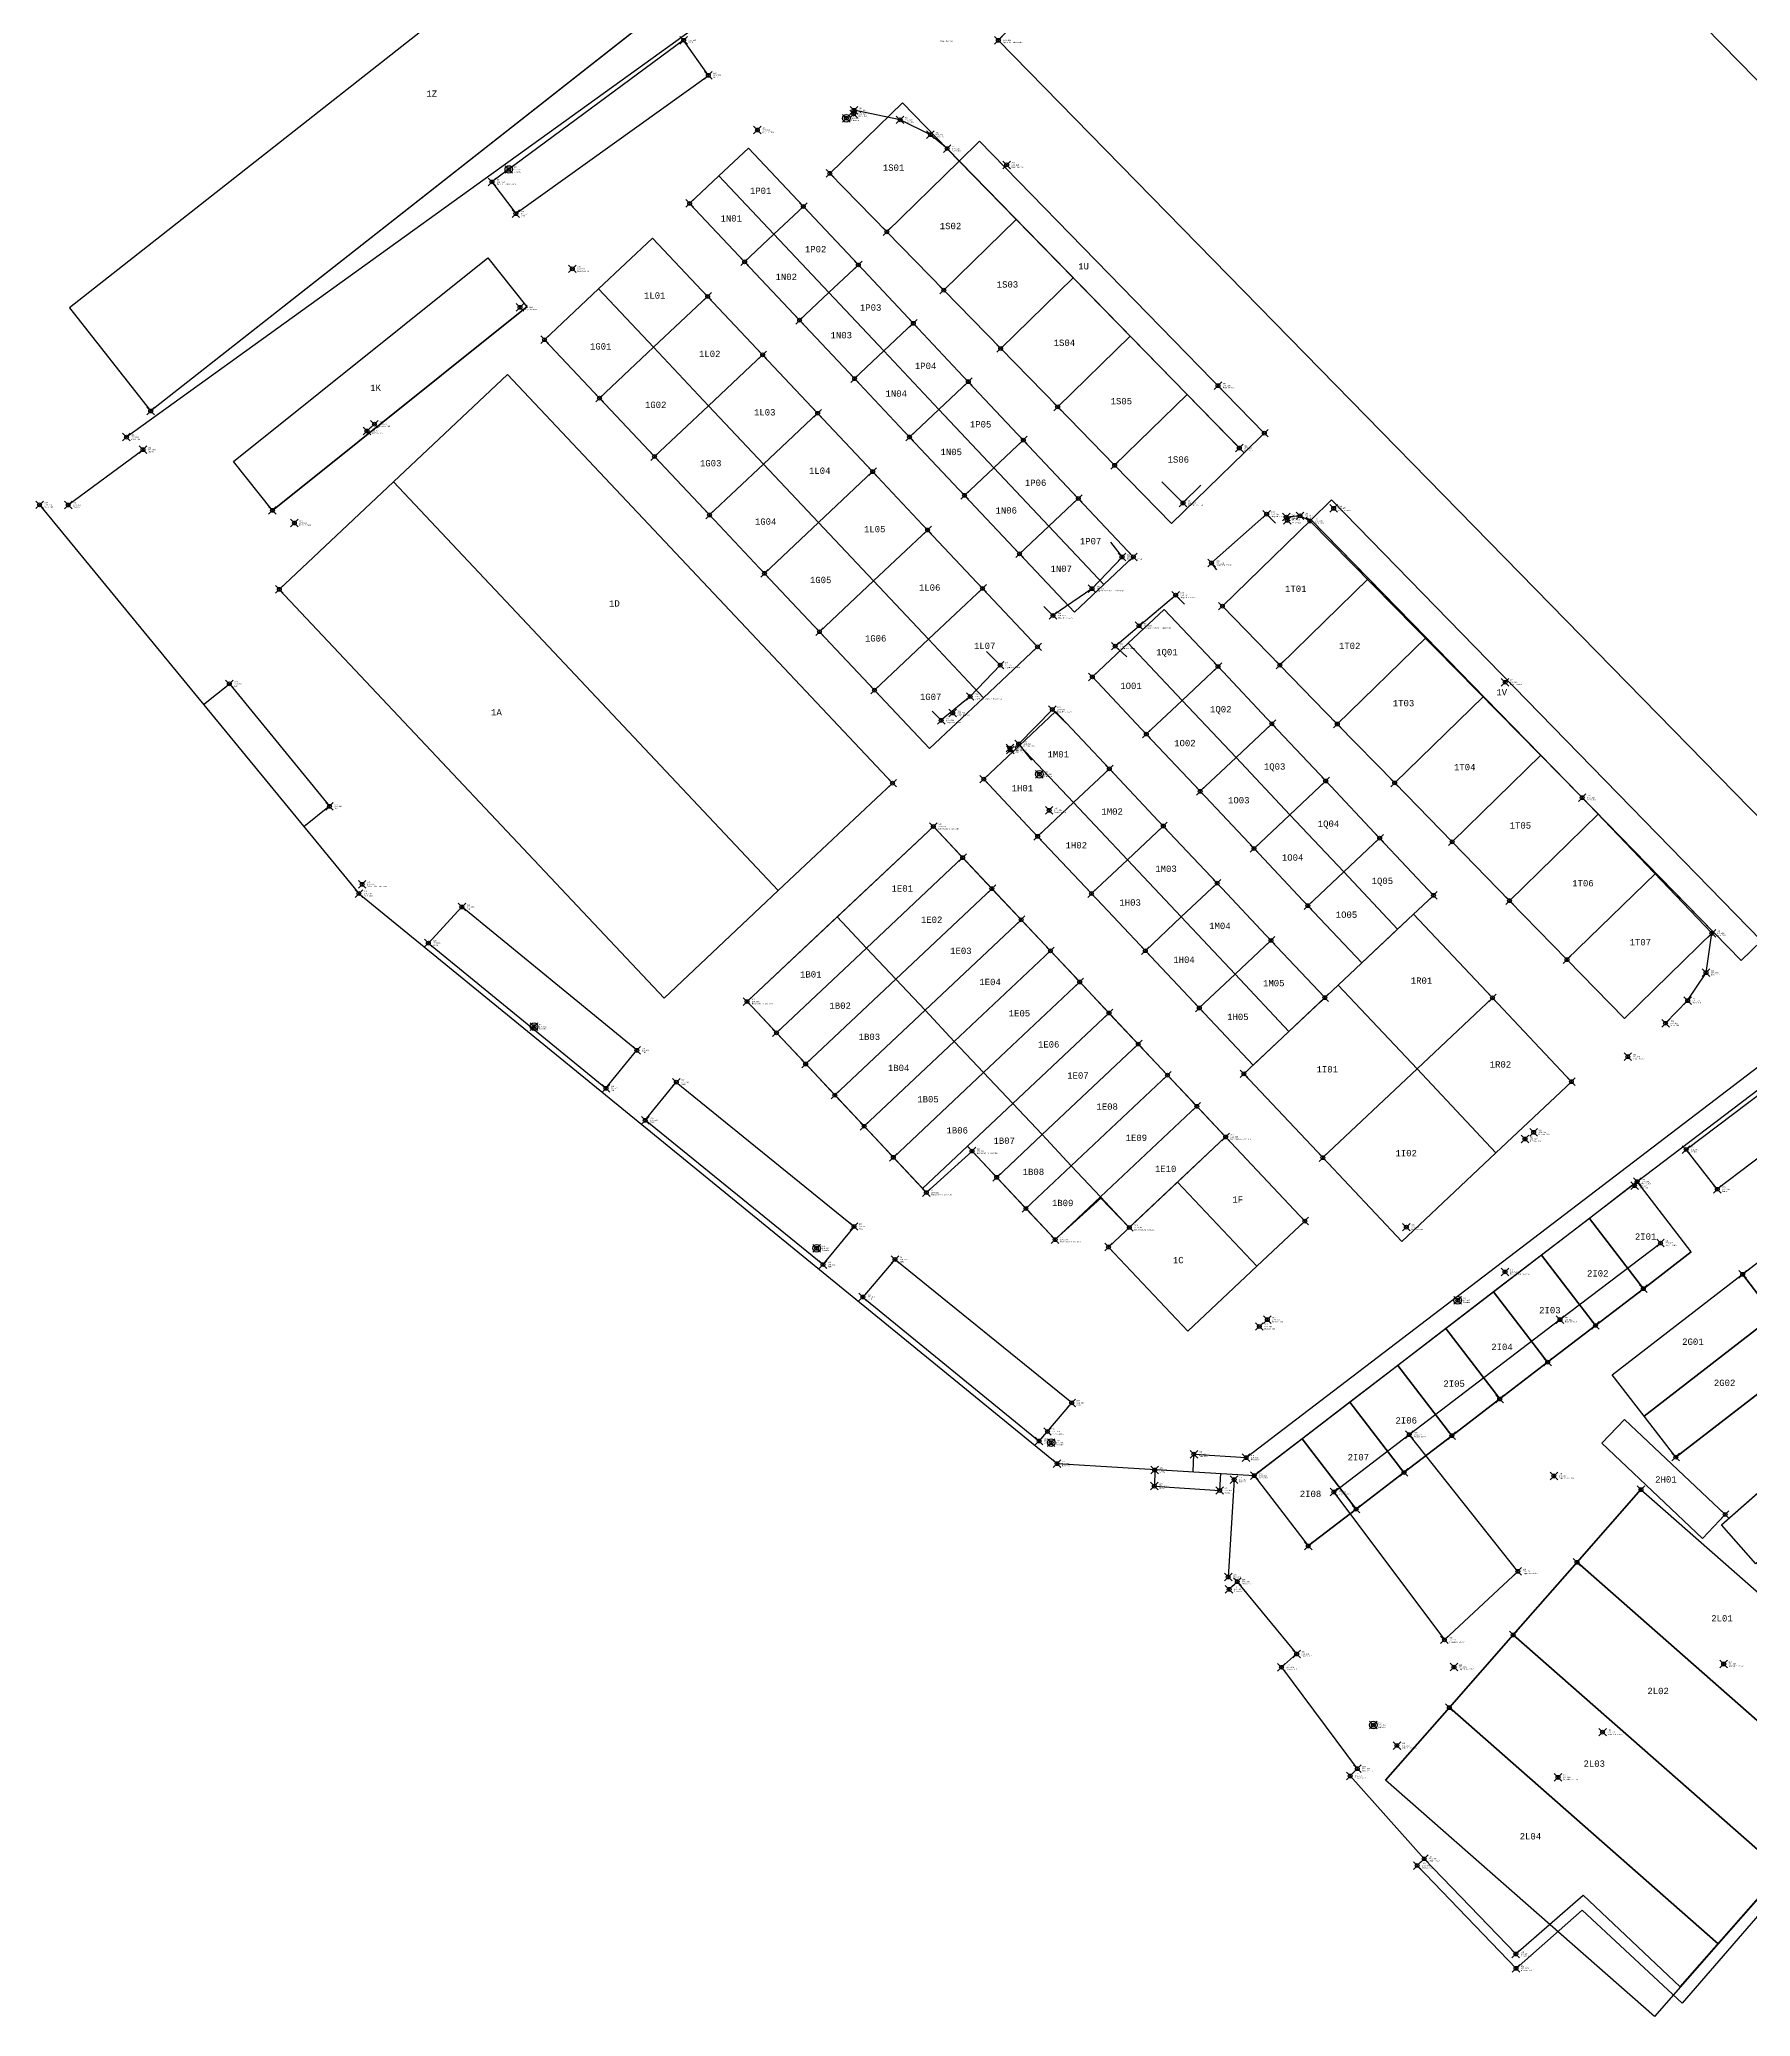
# Model space of a CAD drawing. Extents: x -283400 to 1362241, y -614024 to 292829.
# Drawn here: x 73487 to 208588, y -528716 to -372583 of the extents above; entities that cross this region are included whole.
import ezdxf
from ezdxf.enums import TextEntityAlignment as Align

# ---------------------------------------------------------------- set-up
doc = ezdxf.new("R2010")
doc.units = 0
doc.header["$PDMODE"] = 35
doc.header["$PDSIZE"] = 300
for name, color, linetype in [('pntdesc', 1, 'Continuous'), ('pntelev', 2, 'Continuous'), ('pntno', 3, 'Continuous'), ('WF nome aree GPS', 7, 'Continuous'), ('WF rilievo 2', 7, 'Continuous')]:
    doc.layers.add(name, color=color, linetype=linetype)
for name, color, linetype, lineweight in [('WF ingombro stive 2', 1, 'Continuous', 30), ('WF lato di accesso', 40, 'Continuous', 30), ('WF vertice sinistro', 94, 'Continuous', 30)]:
    doc.layers.add(name, color=color, linetype=linetype, lineweight=lineweight)
doc.styles.get("Standard").update_dxf_attribs({"font": 'consola.ttf', "height": 500})

# ---------------------------------------------------------------- blocks, each defined once
blk = doc.blocks.new('rilievo 2')
for points, elevation in [([(1126003, -386157), (1102931, -362504), (1101611, -361408), (1099216, -360234), (1095570, -359483), (1095549, -359764)], 2367), ([(1159658, -431583), (1161399, -429798), (1162857, -427594), (1163317, -424477), (1153076, -413765), (1131574, -391913), (1130792, -391510), (1129716, -391608), (1129784, -391872)], 2777), ([(1125196, -476287), (1125837, -475691), (1130523, -481396), (1129329, -482445), (1135315, -490461), (1134755, -491032), (1140601, -497570), (1147833, -505091), (1153161, -500444), (1160822, -507694), (1178626, -487431), (1179174, -487936), (1160978, -508966), (1153073, -501620), (1147852, -506226), (1140047, -498107)], 611)]:
    blk.add_lwpolyline(points, dxfattribs=dict(elevation=elevation))
for points in [[(1031262, -390639, 2226), (1056477, -421341, 1350), (1111611, -466364, 506), (1127180, -467314, 632), (1157422, -444091, 2923), (1181493, -425779, 2955), (1190568, -418811, -59), (1196719, -414107, -59), (1204684, -407847, 2352), (1224263, -391389, 2405), (1184297, -339190, 2479), (1180249, -342346, 2484), (1173124, -332918, 2415), (1164677, -338949, 2607), (1141043, -311293, 1964), (1133825, -316435, 1921), (1132744, -317186, 1947), (1091662, -346727, 3081)], [(1085281, -351328, 3135), (1038124, -385291, 2280)], [(1033527, -390649, 2205), (1039426, -386288, 2284)], [(1119895, -388815, -271719), (1121552, -390492, 2353), (1122967, -389078, 2353)], [(1124216, -395774, -271719), (1123809, -395234, 2422), (1128159, -391377, 2337), (1128866, -392084, 2337)], [(1115820, -393598, -271719), (1116739, -394762, 2664), (1114363, -397264, 2822), (1111286, -399381, 2956), (1110575, -398669, 1956)], [(1117118, -402653, -271719), (1116196, -401804, 2918), (1118084, -400191, 2864), (1120972, -397775, 2632), (1121679, -398482, 2632)], [(1106030, -402233, -271719), (1107114, -403303, 3009), (1104748, -405780, 3059), (1102461, -407656, 3091), (1101753, -406949, 3091)], [(1044214, -406410, 1776), (1046249, -404779, 3176), (1054157, -414448, 3121), (1052138, -416059, 1501)], [(1109627, -410802, -271719), (1108583, -409525, 3194), (1111236, -406808, 2969), (1112292, -407864, 2969)], [(1185421, -422568, 2459), (1188145, -426210, 336), (1163743, -444693, 235), (1161283, -441559, 240), (1182258, -425712, 2318), (1181928, -425278, 2385)], [(1122347, -467019, 593), (1122414, -465620, 2846), (1126536, -465889, 2801), (1169477, -433113, 2883), (1168631, -431995, 2286), (1168878, -430863, 2286), (1174435, -426860, 2268)], [(1133462, -468611, 613), (1139419, -464075, 528), (1151323, -454989, 392), (1159257, -448946, 248)], [(1119323, -466870, 670), (1119291, -468140, 626), (1124454, -468486, 610), (1124535, -467152, 611)], [(1125589, -467627, 638), (1125125, -475320, 612)]]:
    blk.add_polyline3d(points)
for points in [[(1200237, -391123, 2397), (1171146, -419552, 2305), (1106971, -353953, 2403), (1135955, -325542, 2416)], [(1124922, -440561, 3147), (1117314, -447716, 3899), (1115061, -445395, 3284), (1111456, -448671, 3075), (1104896, -441680, 3111), (1101292, -444956, 2902), (1087131, -429872, 3165), (1101841, -416047, 3204)]]:
    blk.add_polyline3d(points, close=True)
at = {"color": 1}
for points in [[(1066989, -365137, 3025), (1068873, -367643, 2998), (1084075, -356721, 3048), (1082119, -353948, 3084)], [(1064610, -422402, 2928), (1061965, -425256, 2857), (1075985, -436723, 2824), (1078426, -433719, 2891)], [(1079089, -439246, 2825), (1081540, -436235, 2887), (1095577, -447634, 2852), (1093123, -450643, 2812)], [(1098809, -450243, 2848), (1096267, -453206, 2798), (1110190, -464578, 2781), (1112766, -461566, 2868)]]:
    blk.add_polyline3d(points, close=True, dxfattribs=at)
blk.add_polyline3d([(1133462, -468611, 613), (1142197, -480282, 504), (1147996, -474875, 407), (1139419, -464075, 528)], dxfattribs=at)
for centre in [(1094974, -360108, 2842), (1068317, -364154, 3008), (1110214, -411918, 3120), (1070314, -431847, 2864), (1092633, -449357, 2779), (1143252, -453466, 2792), (1111145, -464706, 2759), (1136586, -487016, 547)]:
    blk.add_circle(centre, 300, dxfattribs=at)
for p in [(1082119, -353948, 3084), (1106971, -353953, 2403), (1084075, -356721, 3048), (1094974, -360108, 2842), (1095549, -359764, 2823), (1095570, -359483, 2764), (1099216, -360234, 2623), (1087949, -361043, 2985), (1101611, -361408, 2500), (1102931, -362504, 2409), (1066989, -365137, 3025), (1068317, -364154, 3008), (1107627, -363792, 2421), (1068873, -367643, 2998), (1073329, -372003, 2973), (1069203, -375046, 2964), (1124315, -381227, 2376), (1038124, -385291, 2280), (1057118, -384813, 2821), (1057705, -384269, 2814), (1039426, -386288, 2284), (1126003, -386157, 2367), (1031262, -390639, 2226), (1033527, -390649, 2205), (1121552, -390492, 2353), (1128159, -391377, 2337), (1129716, -391608, 2434), (1129784, -391872, 2464), (1130792, -391510, 2295), (1133456, -390921, 2356), (1051388, -392074, 2852), (1131574, -391913, 2280), (1116739, -394762, 2664), (1123809, -395234, 2422), (1114363, -397264, 2822), (1120972, -397775, 2632), (1111286, -399381, 2956), (1118084, -400191, 2864), (1116196, -401804, 2918), (1107114, -403303, 3009), (1046249, -404779, 3176), (1104748, -405780, 3059), (1146989, -404652, 2241), (1103364, -407084, 3047), (1111236, -406808, 2969), (1102461, -407656, 3091), (1107883, -409852, 3040), (1107912, -410009, 3164), (1108583, -409525, 3194), (1110214, -411918, 3120), (1054157, -414448, 3121), (1110988, -414766, 3116), (1153076, -413765, 2111), (1101841, -416047, 3204), (1056477, -421341, 1350), (1056737, -420606, 2852), (1064610, -422402, 2928), (1163317, -424477, 2098), (1061965, -425256, 2857), (1162857, -427594, 2237), (1087131, -429872, 3165), (1161399, -429798, 2457), (1070314, -431847, 2864), (1159658, -431583, 2777), (1078426, -433719, 2891), (1156680, -434229, 2909), (1075985, -436723, 2824), (1081540, -436235, 2887), (1079089, -439246, 2825), (1149249, -440196, 2996), (1104896, -441680, 3111), (1124922, -440561, 3147), (1148563, -440726, 2958), (1161283, -441559, 240), (1101292, -444956, 2902), (1157210, -444408, 408), (1157422, -444091, 2923), (1163743, -444693, 235), (1095577, -447634, 2852), (1117314, -447716, 3899), (1139191, -447690, 3012), (1092633, -449357, 2779), (1111456, -448671, 3075), (1159257, -448946, 248), (1093123, -450643, 2812), (1098809, -450243, 2848), (1146985, -451222, 2828), (1096267, -453206, 2798), (1143252, -453466, 2792), (1127579, -455536, 3020), (1128210, -454991, 3017), (1151323, -454989, 392), (1112766, -461566, 2868), (1110190, -464578, 2781), (1110855, -463826, 2742), (1111145, -464706, 2759), (1139419, -464075, 528), (1111611, -466364, 506), (1122414, -465620, 2846), (1126536, -465889, 2801), (1119291, -468140, 626), (1119323, -466870, 670), (1125589, -467627, 638), (1127180, -467314, 632), (1150841, -467335, 367), (1124454, -468486, 610), (1133462, -468611, 613), (1125125, -475320, 612), (1125837, -475691, 587), (1147996, -474875, 407), (1125196, -476287, 611), (1142197, -480282, 504), (1129329, -482445, 575), (1130523, -481396, 601), (1142947, -482433, 548), (1164247, -482192, 173), (1136586, -487016, 547), (1138445, -488630, 413), (1154684, -487574, 181), (1134755, -491032, 453), (1135315, -490461, 460), (1151166, -491136, 193), (1140601, -497570, 1719), (1140047, -498107, 1759), (1147833, -505091, 1528), (1147852, -506226, 1508)]:
    blk.add_point(p)
at = {"layer": 'pntdesc'}
for s, p in [('CS13', (1082508, -354115, 3084)), ('Riga bianca', (1102412, -354003, 2581)), ('Spigolo fabbricato', (1107360, -354119, 2403)), ('CS13', (1084464, -356888, 3048)), ('Idrante', (1095363, -360275, 2842)), ('Muro CLS', (1095938, -359931, 2823)), ('Muro CLS', (1095959, -359649, 2764)), ('Muro CLS', (1099605, -360401, 2623)), ('Riga bianca', (1088338, -361210, 2985)), ('Muro CLS', (1101999, -361575, 2500)), ('Muro CLS', (1103320, -362671, 2409)), ('Palo illuminazione', (1067378, -365304, 3025)), ('Idrante', (1068706, -364321, 3008)), ('Riga bianca', (1108016, -363959, 2421)), ('CS13', (1069262, -367809, 2998)), ('Riga bianca', (1073718, -372170, 2973)), ('Riga bianca', (1069592, -375213, 2964)), ('Riga bianca', (1124703, -381394, 2376)), ('Muro CLS', (1038513, -385458, 2280)), ('Blocco CLS', (1057507, -384980, 2821)), ('Blocco CLS', (1058094, -384435, 2814)), ('Sbarra', (1039815, -386454, 2284)), ('Muro CLS', (1126392, -386324, 2367)), ('Muro CLS', (1031651, -390806, 2226)), ('Sbarra', (1033916, -390815, 2205)), ('Ingombro stive', (1121941, -390659, 2353)), ('Ingombro stive', (1128548, -391544, 2337)), ('Muro CLS', (1130105, -391775, 2434)), ('Muro CLS', (1131181, -391677, 2295)), ('Riga bianca', (1133845, -391088, 2356)), ('Riga bianca', (1051777, -392241, 2852)), ('Muro CLS', (1130173, -392039, 2464)), ('Muro CLS', (1131963, -392080, 2280)), ('Ingombro stive', (1117128, -394928, 2664)), ('Ingombro stive', (1124198, -395401, 2422)), ('Ingombro stive - mezzeria', (1114752, -397431, 2822)), ('Ingombro stive', (1121361, -397941, 2632)), ('Ingombro stive', (1111675, -399548, 2956)), ('Ingombro stive - mezzeria', (1118473, -400358, 2864)), ('Ingombro stive', (1116585, -401970, 2918)), ('Ingombro stive', (1107503, -403470, 3009)), ('Box', (1046638, -404946, 3176)), ('Ingombro stive - mezzeria', (1105137, -405947, 3059)), ('Riga bianca', (1147377, -404819, 2241)), ('Riga bianca', (1103753, -407251, 3047)), ('Ingombro stive', (1111625, -406975, 2969)), ('Ingombro stive', (1102850, -407823, 3091)), ('Riga bianca', (1108272, -410019, 3040)), ('Blocco CLS', (1108301, -410176, 3164)), ('Blocco CLS', (1108972, -409692, 3194)), ('Idrante', (1110603, -412085, 3120)), ('Box', (1054546, -414614, 3121)), ('Riga bianca', (1111377, -414932, 3116)), ('Muro CLS', (1153465, -413932, 2111)), ('Baraccatura acciaio', (1102230, -416214, 3204)), ('Muro CLS', (1056866, -421508, 1350)), ('Palo illuminazione', (1057126, -420772, 2852)), ('CS01', (1064999, -422569, 2928)), ('Muro CLS', (1163706, -424643, 2098)), ('CS01', (1062354, -425422, 2857)), ('Muro CLS', (1163246, -427761, 2237)), ('Baraccatura acciaio', (1087520, -430038, 3165)), ('Muro CLS', (1161788, -429965, 2457)), ('Idrante', (1070703, -432014, 2864)), ('Muro CLS', (1160047, -431749, 2777)), ('CS01', (1078815, -433886, 2891)), ('Riga bianca', (1157069, -434396, 2909)), ('CS01', (1076374, -436890, 2824)), ('CS02', (1081928, -436401, 2887)), ('CS02', (1079478, -439412, 2825)), ('Baraccatura acciaio', (1105285, -441847, 3111)), ('Baraccatura acciaio', (1125311, -440728, 3147)), ('Blocco CLS', (1148952, -440893, 2958)), ('Blocco CLS', (1149638, -440363, 2996)), ('Rampa', (1161672, -441726, 240)), ('Muro CLS', (1157599, -444575, 408)), ('Muro CLS', (1157811, -444257, 2923)), ('Rampa', (1164132, -444860, 235)), ('Baraccatura acciaio', (1101681, -445123, 2902)), ('CS02', (1095966, -447801, 2852)), ('Baraccatura acciaio', (1117703, -447883, 3899)), ('Riga bianca', (1139580, -447857, 3012)), ('Idrante', (1093022, -449524, 2779)), ('Baraccatura acciaio', (1111845, -448838, 3075)), ('Riga bianca', (1159646, -449113, 248)), ('CS02', (1093512, -450810, 2812)), ('CS03', (1099198, -450410, 2848)), ('Palo illuminazione', (1147374, -451388, 2828)), ('CS03', (1096656, -453373, 2798)), ('Idrante', (1143641, -453633, 2792)), ('Blocco CLS', (1127968, -455703, 3020)), ('Blocco CLS', (1128599, -455158, 3017)), ('Riga bianca', (1151712, -455155, 392)), ('CS03', (1113155, -461732, 2868)), ('CS03', (1110579, -464744, 2781)), ('Marciapiede', (1111244, -463993, 2742)), ('Idrante', (1111534, -464872, 2759)), ('Riga bianca', (1139808, -464241, 528)), ('Muro CLS', (1112000, -466530, 506)), ('Pedonale', (1122803, -465787, 2846)), ('Pedonale', (1126925, -466056, 2801)), ('Scala', (1119680, -468307, 626)), ('Scala', (1119712, -467037, 670)), ('Sbarra', (1125978, -467793, 638)), ('Muro CLS', (1127569, -467481, 632)), ('Ingombro stive', (1151230, -467502, 367)), ('Scala', (1124842, -468652, 610)), ('Riga bianca', (1133851, -468777, 613)), ('Sbarra', (1125514, -475487, 612)), ('Blocco CLS', (1126226, -475857, 587)), ('Ingombro stive', (1148385, -475042, 407)), ('Blocco CLS', (1125585, -476454, 611)), ('Ingombro stive', (1142586, -480449, 504)), ('Blocco CLS', (1130912, -481562, 601)), ('Ingombro stive', (1164636, -482358, 173)), ('Blocco CLS', (1129718, -482612, 575)), ('Ingombro stive', (1143336, -482599, 548)), ('Idrante', (1136975, -487182, 547)), ('Ingombro stive', (1155073, -487741, 181)), ('Ingombro stive', (1138834, -488796, 413)), ('Blocco CLS', (1135144, -491198, 453)), ('Blocco CLS', (1135704, -490628, 460)), ('Ingombro stive', (1151555, -491303, 193)), ('Blocco CLS', (1140989, -497737, 1719)), ('Blocco CLS', (1140436, -498273, 1759)), ('Blocco CLS', (1148222, -505257, 1528)), ('Blocco CLS', (1148241, -506393, 1508))]:
    blk.add_text(s, height=100, dxfattribs=at).set_placement(p, align=Align.MIDDLE_LEFT)
at = {"layer": 'pntelev'}
for s, p in [('274.803', (1082508, -353948, 3084)), ('274.123', (1107360, -353953, 2403)), ('274.768', (1084464, -356721, 3048)), ('274.561', (1095363, -360108, 2842)), ('274.543', (1095938, -359764, 2823)), ('274.484', (1095959, -359483, 2764)), ('274.343', (1099605, -360234, 2623)), ('274.704', (1088338, -361043, 2985)), ('274.220', (1101999, -361408, 2500)), ('274.128', (1103320, -362504, 2409)), ('274.140', (1108016, -363792, 2421)), ('274.744', (1067378, -365137, 3025)), ('274.727', (1068706, -364154, 3008)), ('274.717', (1069262, -367643, 2998)), ('274.693', (1073718, -372003, 2973)), ('274.684', (1069592, -375046, 2964)), ('274.095', (1124703, -381227, 2376)), ('273.999', (1038513, -385291, 2280)), ('274.541', (1057507, -384813, 2821)), ('274.534', (1058094, -384269, 2814)), ('274.003', (1039815, -386288, 2284)), ('274.086', (1126392, -386157, 2367)), ('273.946', (1031651, -390639, 2226)), ('273.924', (1033916, -390649, 2205)), ('274.073', (1121941, -390492, 2353)), ('274.056', (1128548, -391377, 2337)), ('274.154', (1130105, -391608, 2434)), ('274.183', (1130173, -391872, 2464)), ('274.015', (1131181, -391510, 2295)), ('274.000', (1131963, -391913, 2280)), ('274.075', (1133845, -390921, 2356)), ('274.572', (1051777, -392074, 2852)), ('274.383', (1117128, -394762, 2664)), ('274.141', (1124198, -395234, 2422)), ('274.541', (1114752, -397264, 2822)), ('274.351', (1121361, -397775, 2632)), ('274.675', (1111675, -399381, 2956)), ('274.584', (1118473, -400191, 2864)), ('274.637', (1116585, -401804, 2918)), ('274.729', (1107503, -403303, 3009)), ('274.896', (1046638, -404779, 3176)), ('274.779', (1105137, -405780, 3059)), ('273.960', (1147377, -404652, 2241)), ('274.767', (1103753, -407084, 3047)), ('274.689', (1111625, -406808, 2969)), ('274.811', (1102850, -407656, 3091)), ('274.760', (1108272, -409852, 3040)), ('274.884', (1108301, -410009, 3164)), ('274.913', (1108972, -409525, 3194)), ('274.840', (1110603, -411918, 3120)), ('273.830', (1153465, -413765, 2111)), ('274.840', (1054546, -414448, 3121)), ('274.835', (1111377, -414766, 3116)), ('274.924', (1102230, -416047, 3204)), ('273.070', (1056866, -421341, 1350)), ('274.572', (1057126, -420606, 2852)), ('274.648', (1064999, -422402, 2928)), ('273.818', (1163706, -424477, 2098)), ('274.576', (1062354, -425256, 2857)), ('273.956', (1163246, -427594, 2237)), ('274.885', (1087520, -429872, 3165)), ('274.177', (1161788, -429798, 2457)), ('274.583', (1070703, -431847, 2864)), ('274.497', (1160047, -431583, 2777)), ('274.610', (1078815, -433719, 2891)), ('274.629', (1157069, -434229, 2909)), ('274.544', (1076374, -436723, 2824)), ('274.606', (1081928, -436235, 2887)), ('274.544', (1079478, -439246, 2825)), ('274.715', (1149638, -440196, 2996)), ('274.831', (1105285, -441680, 3111)), ('274.866', (1125311, -440561, 3147)), ('274.677', (1148952, -440726, 2958)), ('271.960', (1161672, -441559, 240)), ('274.622', (1101681, -444956, 2902)), ('272.127', (1157599, -444408, 408)), ('274.642', (1157811, -444091, 2923)), ('271.955', (1164132, -444693, 235)), ('274.571', (1095966, -447634, 2852)), ('275.618', (1117703, -447716, 3899)), ('274.732', (1139580, -447690, 3012)), ('274.499', (1093022, -449357, 2779)), ('274.794', (1111845, -448671, 3075)), ('271.967', (1159646, -448946, 248)), ('274.531', (1093512, -450643, 2812)), ('274.567', (1099198, -450243, 2848)), ('274.547', (1147374, -451222, 2828)), ('274.518', (1096656, -453206, 2798)), ('274.512', (1143641, -453466, 2792)), ('274.739', (1127968, -455536, 3020)), ('274.737', (1128599, -454991, 3017)), ('272.111', (1151712, -454989, 392)), ('274.588', (1113155, -461566, 2868)), ('274.501', (1110579, -464578, 2781)), ('274.461', (1111244, -463826, 2742)), ('274.478', (1111534, -464706, 2759)), ('272.247', (1139808, -464075, 528)), ('272.225', (1112000, -466364, 506)), ('272.390', (1119712, -466870, 670)), ('274.565', (1122803, -465620, 2846)), ('274.521', (1126925, -465889, 2801)), ('272.346', (1119680, -468140, 626)), ('272.357', (1125978, -467627, 638)), ('272.352', (1127569, -467314, 632)), ('272.087', (1151230, -467335, 367)), ('272.329', (1124842, -468486, 610)), ('272.333', (1133851, -468611, 613)), ('272.331', (1125514, -475320, 612)), ('272.306', (1126226, -475691, 587)), ('272.126', (1148385, -474875, 407)), ('272.331', (1125585, -476287, 611)), ('272.223', (1142586, -480282, 504)), ('272.294', (1129718, -482445, 575)), ('272.320', (1130912, -481396, 601)), ('272.268', (1143336, -482433, 548)), ('271.892', (1164636, -482192, 173)), ('272.266', (1136975, -487016, 547)), ('272.132', (1138834, -488630, 413)), ('271.901', (1155073, -487574, 181)), ('272.173', (1135144, -491032, 453)), ('272.179', (1135704, -490461, 460)), ('271.912', (1151555, -491136, 193)), ('273.478', (1140436, -498107, 1759)), ('273.438', (1140989, -497570, 1719)), ('273.247', (1148222, -505091, 1528)), ('273.228', (1148241, -506226, 1508))]:
    blk.add_text(s, height=100, dxfattribs=at).set_placement(p, align=Align.MIDDLE_LEFT)
at = {"layer": 'pntno'}
for s, p in [('520', (1084464, -356555, 3048)), ('369', (1095363, -359942, 2842)), ('368', (1095938, -359597, 2823)), ('367', (1095959, -359316, 2764)), ('366', (1099605, -360067, 2623)), ('370', (1088338, -360876, 2985)), ('365', (1101999, -361241, 2500)), ('364', (1103320, -362338, 2409)), ('363', (1108016, -363625, 2421)), ('336', (1067378, -364970, 3025)), ('337', (1068706, -363987, 3008)), ('521', (1069262, -367476, 2998)), ('339', (1073718, -371837, 2973)), ('338', (1069592, -374879, 2964)), ('362', (1124703, -381060, 2376)), ('334', (1058094, -384102, 2814)), ('330', (1038513, -385124, 2280)), ('333', (1057507, -384647, 2821)), ('332', (1039815, -386121, 2284)), ('361', (1126392, -385990, 2367)), ('831', (1121941, -390325, 2353)), ('329', (1031651, -390472, 2226)), ('331', (1033916, -390482, 2205)), ('335', (1051777, -391907, 2852)), ('830', (1128548, -391210, 2337)), ('359', (1130105, -391441, 2434)), ('360', (1130173, -391705, 2464)), ('358', (1131181, -391343, 2295)), ('357', (1131963, -391747, 2280)), ('356', (1133845, -390754, 2356)), ('832', (1117128, -394595, 2664)), ('829', (1124198, -395068, 2422)), ('833', (1114752, -397097, 2822)), ('828', (1121361, -397608, 2632)), ('834', (1111675, -399214, 2956)), ('827', (1118473, -400024, 2864)), ('826', (1116585, -401637, 2918)), ('835', (1107503, -403136, 3009)), ('328', (1046638, -404612, 3176)), ('836', (1105137, -405613, 3059)), ('355', (1147377, -404485, 2241)), ('837', (1102850, -407489, 3091)), ('341', (1103753, -406917, 3047)), ('825', (1111625, -406642, 2969)), ('342', (1108272, -409685, 3040)), ('823', (1108301, -409842, 3164)), ('824', (1108972, -409358, 3194)), ('344', (1110603, -411751, 3120)), ('354', (1153465, -413598, 2111)), ('327', (1054546, -414281, 3121)), ('343', (1111377, -414599, 3116)), ('340', (1102230, -415880, 3204)), ('441', (1056866, -421175, 1350)), ('326', (1057126, -420439, 2852)), ('522', (1064999, -422236, 2928)), ('353', (1163706, -424310, 2098)), ('523', (1062354, -425089, 2857)), ('352', (1163246, -427427, 2237)), ('322', (1087520, -429705, 3165)), ('351', (1161788, -429631, 2457)), ('325', (1070703, -431681, 2864)), ('350', (1160047, -431416, 2777)), ('524', (1078815, -433552, 2891)), ('349', (1157069, -434062, 2909)), ('525', (1076374, -436557, 2824)), ('527', (1081928, -436068, 2887)), ('526', (1079478, -439079, 2825)), ('348', (1149638, -440029, 2996)), ('320', (1105285, -441513, 3111)), ('345', (1125311, -440394, 3147)), ('347', (1148952, -440559, 2958)), ('274', (1161672, -441393, 240)), ('321', (1101681, -444790, 2902)), ('273', (1157599, -444241, 408)), ('311', (1157811, -443924, 2923)), ('275', (1164132, -444526, 235)), ('528', (1095966, -447468, 2852)), ('318', (1117703, -447549, 3899)), ('346', (1139580, -447523, 3012)), ('324', (1093022, -449191, 2779)), ('319', (1111845, -448504, 3075)), ('538', (1159646, -448780, 248)), ('529', (1093512, -450477, 2812)), ('531', (1099198, -450076, 2848)), ('312', (1147374, -451055, 2828)), ('530', (1096656, -453039, 2798)), ('313', (1143641, -453300, 2792)), ('316', (1127968, -455369, 3020)), ('317', (1128599, -454825, 3017)), ('537', (1151712, -454822, 392)), ('532', (1113155, -461399, 2868)), ('534', (1111244, -463660, 2742)), ('533', (1110579, -464411, 2781)), ('323', (1111534, -464539, 2759)), ('536', (1139808, -463908, 528)), ('268', (1112000, -466197, 506)), ('269', (1119712, -466704, 670)), ('315', (1122803, -465453, 2846)), ('314', (1126925, -465723, 2801)), ('270', (1119680, -467973, 626)), ('271', (1124842, -468319, 610)), ('104', (1125978, -467460, 638)), ('272', (1127569, -467147, 632)), ('535', (1133851, -468444, 613)), ('120', (1151230, -467168, 367)), ('103', (1125514, -475153, 612)), ('102', (1125585, -476120, 611)), ('105', (1126226, -475524, 587)), ('539', (1148385, -474709, 407)), ('540', (1142586, -480115, 504)), ('107', (1129718, -482278, 575)), ('106', (1130912, -481229, 601)), ('116', (1143336, -482266, 548)), ('119', (1164636, -482025, 173)), ('110', (1136975, -486849, 547)), ('115', (1138834, -488463, 413)), ('118', (1155073, -487407, 181)), ('108', (1135704, -490295, 460)), ('109', (1135144, -490865, 453)), ('117', (1151555, -490969, 193)), ('113', (1140436, -497940, 1759)), ('114', (1140989, -497404, 1719)), ('111', (1148222, -504924, 1528)), ('112', (1148241, -506059, 1508))]:
    blk.add_text(s, height=100, dxfattribs=at).set_placement(p, align=Align.MIDDLE_LEFT)

msp = doc.modelspace()

# ---------------------------------------------------------------- linework, layer by layer
at = {"layer": 'WF ingombro stive 2'}
for points, elevation in [([(75846, -393774), (82257, -401920), (136596, -359180), (130177, -351022)], 2056), ([(135895, -383156), (141620, -377571), (146117, -382181), (140391, -387766)], 2856), ([(170200, -403671), (168601, -405231), (146117, -382181), (147716, -380621)], 2856), ([(129457, -381159), (133799, -385771), (131479, -387955), (127137, -383343)], 2856), ([(140391, -387766), (146117, -382181), (150614, -386791), (144888, -392376)], 2856), ([(127137, -383343), (131479, -387955), (129160, -390139), (124817, -385527)], 2856), ([(133799, -385771), (138142, -390383), (135822, -392567), (131479, -387955)], 2856), ([(144888, -392376), (150614, -386791), (155110, -391401), (149385, -396986)], 2856), ([(131479, -387955), (135822, -392567), (133502, -394751), (129160, -390139)], 2856), ([(111970, -393682), (91879, -409766), (88796, -405916), (108882, -389828)], -272079), ([(138142, -390383), (142484, -394995), (140164, -397179), (135822, -392567)], 2856), ([(149385, -396986), (155110, -391401), (159607, -396011), (153882, -401596)], 2856), ([(135822, -392567), (140164, -397179), (137845, -399363), (133502, -394751)], 2856), ([(142484, -394995), (146826, -399607), (144507, -401791), (140164, -397179)], 2856), ([(153882, -401596), (159607, -396011), (164104, -400621), (158378, -406206)], 2856), ([(140164, -397179), (144507, -401791), (142187, -403975), (137845, -399363)], 2856), ([(146826, -399607), (151169, -404219), (148849, -406403), (144507, -401791)], 2856), ([(158378, -406206), (164104, -400621), (168601, -405231), (162875, -410816)], 2856), ([(144507, -401791), (148849, -406403), (146529, -408587), (142187, -403975)], 2856), ([(151169, -404219), (155511, -408831), (153191, -411015), (148849, -406403)], 2856), ([(148849, -406403), (153191, -411015), (150872, -413199), (146529, -408587)], 2856), ([(155511, -408831), (159853, -413443), (157534, -415627), (153191, -411015)], 2856), ([(209451, -443772), (207851, -445331), (173901, -410504), (175501, -408945)], 1839), ([(153191, -411015), (157534, -415627), (155214, -417811), (150872, -413199)], 2856), ([(159457, -420254), (162290, -417587), (166543, -422105), (163711, -424772)], 2875), ([(156625, -422921), (159457, -420254), (163711, -424772), (160879, -427438)], 2875), ([(163711, -424772), (166543, -422105), (170797, -426623), (167964, -429289)], 2875), ([(150881, -428329), (153713, -425662), (157966, -430180), (155134, -432847)], 2875), ([(160879, -427438), (163711, -424772), (167964, -429289), (165132, -431956)], 2875), ([(167964, -429289), (170797, -426623), (175050, -431140), (172218, -433807)], 2875), ([(148048, -430996), (150881, -428329), (155134, -432847), (152302, -435513)], 2875), ([(165132, -431956), (167964, -429289), (172218, -433807), (169386, -436474)], 2875), ([(155134, -432847), (157966, -430180), (162220, -434698), (159388, -437364)], 2875), ([(172218, -433807), (175050, -431140), (179304, -435658), (176471, -438325)], 2875), ([(152302, -435513), (155134, -432847), (159388, -437364), (156555, -440031)], 2875), ([(169386, -436474), (172218, -433807), (176471, -438325), (173639, -440991)], 2875), ([(159388, -437364), (162220, -434698), (166473, -439216), (163641, -441882)], 2875), ([(176471, -438325), (179304, -435658), (183557, -440176), (180725, -442842)], 2875), ([(156555, -440031), (159388, -437364), (163641, -441882), (160809, -444549)], 2875), ([(173639, -440991), (176471, -438325), (180725, -442842), (177893, -445509)], 2875), ([(163641, -441882), (166473, -439216), (170727, -443733), (167895, -446400)], 2875), ([(181988, -441653), (188219, -448271), (182260, -453882), (176029, -447264)], 2856), ([(160809, -444549), (163641, -441882), (167895, -446400), (165062, -449066)], 2875), ([(167895, -446400), (170727, -443733), (174980, -448251), (172148, -450918)], 2875), ([(165062, -449066), (167895, -446400), (172148, -450918), (169316, -453584)], 2875), ([(168588, -454270), (176029, -447264), (182260, -453882), (174819, -460888)], 2856), ([(188219, -448271), (194450, -454890), (188491, -460500), (182260, -453882)], 2856), ([(174819, -460888), (182260, -453882), (188491, -460500), (181050, -467506)], 2856), ([(163350, -462822), (169604, -469472), (173400, -465902), (167146, -459252)], 2875), ([(164151, -474600), (169604, -469472), (163350, -462822), (157897, -467951)], 2875), ([(200130, -471237), (203910, -468334), (199647, -462782), (195867, -465685)], 2651), ([(196350, -474140), (200130, -471237), (195867, -465685), (192086, -468588)], 2651), ([(192570, -477043), (196350, -474140), (192086, -468588), (188306, -471491)], 2651), ([(188789, -479945), (192570, -477043), (188306, -471491), (184526, -474393)], 2651), ([(185009, -482848), (188789, -479945), (184526, -474393), (180746, -477296)], 2651), ([(181229, -485751), (185009, -482848), (180746, -477296), (176965, -480199)], 2651), ([(177448, -488654), (181229, -485751), (176965, -480199), (173185, -483102)], 2651), ([(173668, -491557), (177448, -488654), (173185, -483102), (169405, -486005)], 2651), ([(194897, -492850), (199939, -487111), (221167, -505762), (216125, -511501)], 302), ([(189855, -498588), (194897, -492850), (216125, -511501), (211083, -517239)], 302), ([(184813, -504327), (189855, -498588), (211083, -517239), (206041, -522978)], 302), ([(179771, -510065), (184813, -504327), (206041, -522978), (200999, -528716)], 302)]:
    msp.add_lwpolyline(points, close=True, dxfattribs=dict(at, elevation=elevation))
for points, elevation in [([(121897, -388260), (126240, -392872), (121973, -396889), (117631, -392277), (121897, -388260)], 2856), ([(117631, -392277), (121973, -396889), (117707, -400906), (113364, -396294), (117631, -392277)], 2856), ([(126240, -392872), (130582, -397484), (126315, -401501), (121973, -396889), (126240, -392872)], 2856), ([(121973, -396889), (126315, -401501), (122049, -405518), (117707, -400906), (121973, -396889)], 2856), ([(130582, -397484), (134924, -402097), (130658, -406114), (126315, -401501), (130582, -397484)], 2856), ([(131820, -439797), (101431, -407521), (110448, -399032), (140844, -431316), (131820, -439797)], 2856), ([(126315, -401501), (130658, -406114), (126391, -410131), (122049, -405518), (126315, -401501)], 2856), ([(134924, -402097), (139267, -406709), (135000, -410726), (130658, -406114), (134924, -402097)], 2856), ([(130658, -406114), (135000, -410726), (130734, -414743), (126391, -410131), (130658, -406114)], 2856), ([(139267, -406709), (143609, -411321), (139343, -415338), (135000, -410726), (139267, -406709)], 2856), ([(131820, -439797), (122811, -448295), (92415, -416010), (101431, -407521), (131820, -439797)], 2856), ([(166892, -417337), (173901, -410504), (178436, -415156), (171427, -421989), (166892, -417337)], 2008), ([(135000, -410726), (139343, -415338), (135076, -419355), (130734, -414743), (135000, -410726)], 2856), ([(143609, -411321), (147951, -415933), (143685, -419950), (139343, -415338), (143609, -411321)], 2856), ([(171427, -421989), (178436, -415156), (182971, -419808), (175961, -426641), (171427, -421989)], 2008), ([(139343, -415338), (143685, -419950), (139418, -423967), (135076, -419355), (139343, -415338)], 2856), ([(147951, -415933), (152294, -420545), (148027, -424562), (143685, -419950), (147951, -415933)], 2856), ([(143685, -419950), (148027, -424562), (143761, -428579), (139418, -423967), (143685, -419950)], 2856), ([(175961, -426641), (182971, -419808), (187506, -424460), (180496, -431293), (175961, -426641)], 1839), ([(180496, -431293), (187506, -424460), (192040, -429112), (185031, -435945), (180496, -431293)], 1839), ([(185031, -435945), (192040, -429112), (196575, -433764), (189565, -440597), (185031, -435945)], 1839), ([(189565, -440597), (196575, -433764), (201110, -438416), (194100, -445249), (189565, -440597)], 1839), ([(146377, -437193), (138794, -444333), (136479, -441869), (144066, -434738), (146377, -437193)], 2875), ([(148688, -439648), (141103, -446789), (138794, -444333), (146377, -437193), (148688, -439648)], 2875), ([(194100, -445249), (201110, -438416), (205644, -443067), (198635, -449900), (194100, -445249)], 1839), ([(151000, -442102), (143412, -449246), (141103, -446789), (148688, -439648), (151000, -442102)], 2875), ([(138794, -444333), (131676, -451034), (129356, -448563), (136479, -441869), (138794, -444333)], 2844), ([(153311, -444557), (145721, -451703), (143412, -449246), (151000, -442102), (153311, -444557)], 2875), ([(141103, -446789), (133984, -453493), (131676, -451034), (138794, -444333), (141103, -446789)], 2844), ([(155622, -447012), (148030, -454160), (145721, -451703), (153311, -444557), (155622, -447012)], 2875), ([(143412, -449246), (136291, -455951), (133984, -453493), (141103, -446789), (143412, -449246)], 2844), ([(157933, -449467), (150338, -456617), (148030, -454160), (155622, -447012), (157933, -449467)], 2875), ([(145721, -451703), (138599, -458409), (136291, -455951), (143412, -449246), (145721, -451703)], 2844), ([(160244, -451921), (152647, -459074), (150338, -456617), (157933, -449467), (160244, -451921)], 2875), ([(148030, -454160), (140906, -460867), (138599, -458409), (145721, -451703), (148030, -454160)], 2844), ([(162555, -454376), (154956, -461531), (152647, -459074), (160244, -451921), (162555, -454376)], 2875), ([(150338, -456617), (143214, -463325), (140906, -460867), (148030, -454160), (150338, -456617)], 2844), ([(164867, -456831), (157265, -463988), (154956, -461531), (162555, -454376), (164867, -456831)], 2875), ([(152643, -459078), (149067, -462445), (146760, -459987), (150338, -456617), (152647, -459074)], 2844), ([(167146, -459252), (159538, -466407), (157265, -463988), (164867, -456831), (167146, -459252)], 2875), ([(154956, -461531), (151374, -464904), (149067, -462445), (152647, -459074), (154954, -461533)], 2844), ([(157265, -463988), (153681, -467362), (151374, -464904), (154956, -461531), (157265, -463988)], 2844)]:
    msp.add_lwpolyline(points, dxfattribs=dict(at, elevation=elevation))
for points in [[(218255, -462157), (220761, -465402), (210473, -473349), (207967, -470104)], [(207967, -470104), (210473, -473349), (200185, -481296), (197679, -478051)], [(210473, -473349), (212980, -476594), (202692, -484541), (200185, -481296)], [(198647, -481562), (206589, -489071), (204802, -490961), (196861, -483451)], [(216050, -481304), (218759, -484382), (209001, -492971), (206292, -489894)]]:
    msp.add_lwpolyline(points, close=True, dxfattribs=at)
at = {"layer": 'WF lato di accesso'}
for p, q in [((82257, -401920, 2056), (136596, -359180, 2056)), ((147716, -380621, 2856), (170200, -403671, 2856)), ((129457, -381159, 2856), (133799, -385771, 2856)), ((135895, -383156, 2856), (140391, -387766, 2856)), ((124817, -385527, 2856), (129160, -390139, 2856)), ((133799, -385771, 2856), (138142, -390383, 2856)), ((121897, -388260, 2856), (126240, -392872, 2856)), ((140391, -387766, 2856), (144888, -392376, 2856)), ((129160, -390139, 2856), (133502, -394751, 2856)), ((138142, -390383, 2856), (142484, -394995, 2856)), ((126240, -392872, 2856), (130582, -397484, 2856)), ((144888, -392376, 2856), (149385, -396986, 2856)), ((91879, -409766, -272079), (111970, -393682, -272079)), ((133502, -394751, 2856), (137845, -399363, 2856)), ((142484, -394995, 2856), (146826, -399607, 2856)), ((113364, -396294, 2856), (117707, -400906, 2856)), ((130582, -397484, 2856), (134924, -402097, 2856)), ((149385, -396986, 2856), (153882, -401596, 2856)), ((110448, -399032, 2856), (140844, -431316, 2856)), ((137845, -399363, 2856), (142187, -403975, 2856)), ((146826, -399607, 2856), (151169, -404219, 2856)), ((117707, -400906, 2856), (122049, -405518, 2856)), ((134924, -402097, 2856), (139267, -406709, 2856)), ((153882, -401596, 2856), (158378, -406206, 2856)), ((142187, -403975, 2856), (146529, -408587, 2856)), ((151169, -404219, 2856), (155511, -408831, 2856)), ((122049, -405518, 2856), (126391, -410131, 2856)), ((139267, -406709, 2856), (143609, -411321, 2856)), ((158378, -406206, 2856), (162875, -410816, 2856)), ((146529, -408587, 2856), (150872, -413199, 2856)), ((155511, -408831, 2856), (159853, -413443, 2856)), ((209451, -443772, 1839), (175501, -408945, 1839)), ((126391, -410131, 2856), (130734, -414743, 2856)), ((143609, -411321, 2856), (147951, -415933, 2856)), ((150872, -413199, 2856), (155214, -417811, 2856)), ((130734, -414743, 2856), (135076, -419355, 2856)), ((92415, -416010, 2856), (122811, -448295, 2856)), ((147951, -415933, 2856), (152294, -420545, 2856)), ((166543, -422105, 2875), (162290, -417587, 2875)), ((166892, -417337, 2008), (171427, -421989, 2008)), ((135076, -419355, 2856), (139418, -423967, 2856)), ((156625, -422921, 2875), (160879, -427438, 2875)), ((170797, -426623, 2875), (166543, -422105, 2875)), ((171427, -421989, 2008), (175961, -426641, 1839)), ((139418, -423967, 2856), (143761, -428579, 2856)), ((157966, -430180, 2875), (153713, -425662, 2875)), ((160879, -427438, 2875), (165132, -431956, 2875)), ((175050, -431140, 2875), (170797, -426623, 2875)), ((175961, -426641, 1839), (180496, -431293, 1839)), ((162220, -434698, 2875), (157966, -430180, 2875)), ((148048, -430996, 2875), (152302, -435513, 2875)), ((165132, -431956, 2875), (169386, -436474, 2875)), ((179304, -435658, 2875), (175050, -431140, 2875)), ((180496, -431293, 1839), (185031, -435945, 1839)), ((144066, -434738, 2875), (146377, -437193, 2875)), ((152302, -435513, 2875), (156555, -440031, 2875)), ((166473, -439216, 2875), (162220, -434698, 2875)), ((169386, -436474, 2875), (173639, -440991, 2875)), ((183557, -440176, 2875), (179304, -435658, 2875)), ((185031, -435945, 1839), (189565, -440597, 1839)), ((146377, -437193, 2875), (148688, -439648, 2875)), ((148688, -439648, 2875), (151000, -442102, 2875)), ((156555, -440031, 2875), (160809, -444549, 2875)), ((170727, -443733, 2875), (166473, -439216, 2875)), ((173639, -440991, 2875), (177893, -445509, 2875)), ((188219, -448271, 2856), (181988, -441653, 2856)), ((189565, -440597, 1839), (194100, -445249, 1839)), ((151000, -442102, 2875), (153311, -444557, 2875)), ((153311, -444557, 2875), (155622, -447012, 2875)), ((160809, -444549, 2875), (165062, -449066, 2875)), ((174980, -448251, 2856), (170727, -443733, 2875)), ((194100, -445249, 1839), (198635, -449900, 1839)), ((155622, -447012, 2875), (157933, -449467, 2875)), ((129356, -448563, 2844), (131676, -451034, 2844)), ((157933, -449467, 2875), (160244, -451921, 2875)), ((165062, -449066, 2875), (169316, -453584, 2856)), ((194450, -454890, 2856), (188219, -448271, 2856)), ((131676, -451034, 2844), (133984, -453493, 2844)), ((160244, -451921, 2875), (162555, -454376, 2875)), ((133984, -453493, 2844), (136291, -455951, 2844)), ((168588, -454270, 2856), (174819, -460888, 2856)), ((162555, -454376, 2875), (164867, -456831, 2875)), ((136291, -455951, 2844), (138599, -458409, 2844)), ((164867, -456831, 2875), (167146, -459252, 2875)), ((138599, -458409, 2844), (140906, -460867, 2844)), ((146760, -459987, 2844), (149067, -462445, 2844)), ((167146, -459252, 2875), (173400, -465902, 2875)), ((140906, -460867, 2844), (143214, -463325, 2844)), ((174819, -460888, 2856), (181050, -467506, 2856)), ((149067, -462445, 2844), (151374, -464904, 2844)), ((207967, -470104), (218255, -462157)), ((151374, -464904, 2844), (153681, -467362, 2803)), ((164151, -474600, 2875), (157897, -467951, 2875)), ((203910, -468334, 2651), (200130, -471237, 2651)), ((200130, -471237, 2651), (196350, -474140, 2651)), ((197679, -478051), (207967, -470104)), ((196350, -474140, 2651), (192570, -477043, 2651)), ((192570, -477043, 2651), (188789, -479945, 2651)), ((202692, -484541), (212980, -476594)), ((188789, -479945, 2651), (185009, -482848, 2651)), ((198647, -481562), (206589, -489071)), ((206292, -489894), (216050, -481304)), ((185009, -482848, 2651), (181229, -485751, 2651)), ((181229, -485751, 2651), (177448, -488654, 2651)), ((199939, -487111, 302), (194897, -492850, 302)), ((177448, -488654, 2651), (173668, -491557, 2651)), ((194897, -492850, 302), (189855, -498588, 302)), ((189855, -498588, 302), (184813, -504327, 302)), ((184813, -504327, 302), (179771, -510065, 302))]:
    msp.add_line(p, q, dxfattribs=at)
at = {"layer": 'WF vertice sinistro'}
for p in [(135895, -383156, 2856), (124817, -385527, 2856), (133799, -385771, 2856), (140391, -387766, 2856), (129160, -390139, 2856), (138142, -390383, 2856), (126240, -392872, 2856), (144888, -392376, 2856), (133502, -394751, 2856), (142484, -394995, 2856), (113364, -396294, 2856), (130582, -397484, 2856), (149385, -396986, 2856), (137845, -399363, 2856), (146826, -399607, 2856), (117707, -400906, 2856), (82257, -401920, 2056), (134924, -402097, 2856), (153882, -401596, 2856), (142187, -403975, 2856), (151169, -404219, 2856), (170200, -403671, 2856), (122049, -405518, 2856), (158378, -406206, 2856), (139267, -406709, 2856), (146529, -408587, 2856), (155511, -408831, 2856), (91879, -409766, -272079), (126391, -410131, 2856), (143609, -411321, 2856), (150872, -413199, 2856), (159853, -413443, 2856), (130734, -414743, 2856), (92415, -416010, 2856), (147951, -415933, 2856), (166892, -417337, 2008), (135076, -419355, 2856), (152294, -420545, 2856), (156625, -422921, 2875), (166543, -422105, 2875), (171427, -421989, 2008), (139418, -423967, 2856), (160879, -427438, 2875), (170797, -426623, 2875), (175961, -426641, 1839), (148048, -430996, 2875), (157966, -430180, 2875), (175050, -431140, 2875), (140844, -431316, 2856), (165132, -431956, 2875), (180496, -431293, 1839), (152302, -435513, 2875), (162220, -434698, 2875), (179304, -435658, 2875), (146377, -437193, 2875), (169386, -436474, 2875), (185031, -435945, 1839), (148688, -439648, 2875), (156555, -440031, 2875), (166473, -439216, 2875), (183557, -440176, 2875), (151000, -442102, 2875), (173639, -440991, 2875), (189565, -440597, 1839), (153311, -444557, 2875), (160809, -444549, 2875), (170727, -443733, 2875), (194100, -445249, 1839), (155622, -447012, 2875), (174980, -448251, 2856), (188219, -448271, 2856), (129356, -448563, 2844), (157933, -449467, 2875), (165062, -449066, 2875), (131676, -451034, 2844), (160244, -451921, 2875), (133984, -453493, 2844), (162555, -454376, 2875), (168588, -454270, 2856), (136291, -455951, 2844), (194450, -454890, 2856), (164867, -456831, 2875), (138599, -458409, 2844), (167146, -459252, 2875), (140906, -460867, 2844), (147121, -460371, 2839), (174819, -460888, 2856), (149067, -462445, 2844), (151374, -464904, 2844), (173400, -465902, 2875), (157897, -467951, 2875), (207967, -470104), (200130, -471237, 2651), (196350, -474140, 2651), (192570, -477043, 2651), (188789, -479945, 2651), (185009, -482848, 2651), (181229, -485751, 2651), (202692, -484541), (199939, -487111, 302), (177448, -488654, 2651), (206589, -489071), (173668, -491557, 2651), (194897, -492850, 302), (189855, -498588, 302), (184813, -504327, 302)]:
    msp.add_point(p, dxfattribs=at)

# ---------------------------------------------------------------- block references
at = {"layer": 'WF rilievo 2'}
msp.add_blockref('rilievo 2', (-957775, -18691, -272), dxfattribs=at)

# ---------------------------------------------------------------- texts
at = {"layer": 'WF nome aree GPS'}
for s, p in [('1Z', (104035, -377108)), ('1S01', (140077, -382950)), ('1P01', (129580, -384774)), ('1N01', (127260, -386958)), ('1S02', (144573, -387560)), ('1P02', (133922, -389386)), ('1U', (155505, -390741)), ('1N02', (131603, -391570)), ('1S03', (149070, -392170)), ('1L01', (121218, -393050)), ('1P03', (138265, -393998)), ('1G01', (116951, -397067)), ('1N03', (135945, -396182)), ('1S04', (153567, -396780)), ('1L02', (125560, -397662)), ('1P04', (142607, -398610)), ('1K', (99593, -400334)), ('1G02', (121293, -401679)), ('1N04', (140287, -400794)), ('1S05', (158064, -401390)), ('1L03', (129902, -402274)), ('1P05', (146949, -403222)), ('1G03', (125636, -406291)), ('1N05', (144630, -405406)), ('1S06', (162561, -406000)), ('1L04', (134245, -406886)), ('1P06', (151292, -407835)), ('1G04', (129978, -410903)), ('1N06', (148972, -410019)), ('1L05', (138587, -411498)), ('1P07', (155634, -412447)), ('1G05', (134321, -415515)), ('1N07', (153315, -414631)), ('1D', (118460, -417369)), ('1L06', (142929, -416110)), ('1T01', (171838, -416207, -915)), ('1G06', (138663, -420127)), ('1L07', (147272, -420723)), ('1Q01', (161660, -421210, -49)), ('1T02', (176092, -420724, -915)), ('1G07', (143005, -424740)), ('1O01', (158828, -423877, -49)), ('1V', (188521, -424383, -915)), ('1A', (109143, -425962)), ('1Q02', (165914, -425728, -49)), ('1T03', (180345, -425242, -915)), ('1M01', (153083, -429286, -49)), ('1O02', (163081, -428395, -49)), ('1Q03', (170167, -430246, -49)), ('1T04', (185180, -430292, -915)), ('1H01', (150251, -431952, -49)), ('1O03', (167335, -432912, -49)), ('1M02', (157337, -433803, -49)), ('1Q04', (174421, -434764, -49)), ('1T05', (189573, -434901, -915)), ('1H02', (154505, -436470, -49)), ('1O04', (171588, -437430, -49)), ('1M03', (161590, -438321, -49)), ('1E01', (140763, -439877, -49)), ('1Q05', (178674, -439281, -49)), ('1T06', (194512, -439466, -1085)), ('1E02', (143083, -442348, -49)), ('1H03', (158758, -440988, -49)), ('1O05', (175842, -441948, -49)), ('1M04', (165844, -442839, -49)), ('1E03', (145390, -444806, -49)), ('1T07', (199046, -444118, -1085)), ('1B01', (133540, -446664)), ('1H04', (163012, -445505, -49)), ('1E04', (147698, -447265, -49)), ('1M05', (170097, -447356, -49)), ('1R01', (181765, -447158, -49)), ('1B02', (135860, -449136)), ('1E05', (150018, -449736, -49)), ('1H05', (167265, -450023, -49)), ('1B03', (138168, -451594)), ('1E06', (152325, -452194, -49)), ('1B04', (140475, -454052)), ('1E07', (154634, -454651, -49)), ('1I01', (174325, -454164, -49)), ('1R02', (187997, -453777, -49)), ('1B05', (142795, -456524)), ('1E08', (156943, -457108, -49)), ('1B06', (145103, -458982)), ('1B07', (148815, -459801)), ('1E09', (159249, -459567, -49)), ('1I02', (180556, -460782, -49)), ('1B08', (151122, -462260)), ('1E10', (161560, -462022, -49)), ('1B09', (153429, -464718)), ('1F', (167672, -464452, -49)), ('2I01', (199462, -467375, -49)), ('1C', (162979, -469228, -49)), ('2I02', (195682, -470278, -49)), ('2I03', (191901, -473181, -49)), ('2I04', (188121, -476084, -49)), ('2G01', (203194, -475674, -49)), ('2I05', (184341, -478987, -49)), ('2G02', (205700, -478919, -49)), ('2I06', (180560, -481890, -49)), ('2I07', (176780, -484792, -49)), ('2H01', (201065, -486550, -49)), ('2I08', (173000, -487695, -49)), ('2L01', (205489, -497522, -49)), ('2L02', (200447, -503261, -49)), ('2L03', (195405, -508999, -351)), ('2L04', (190363, -514738, -49))]:
    msp.add_text(s, height=500, dxfattribs=at).set_placement(p)

doc.saveas('drawing.dxf')
